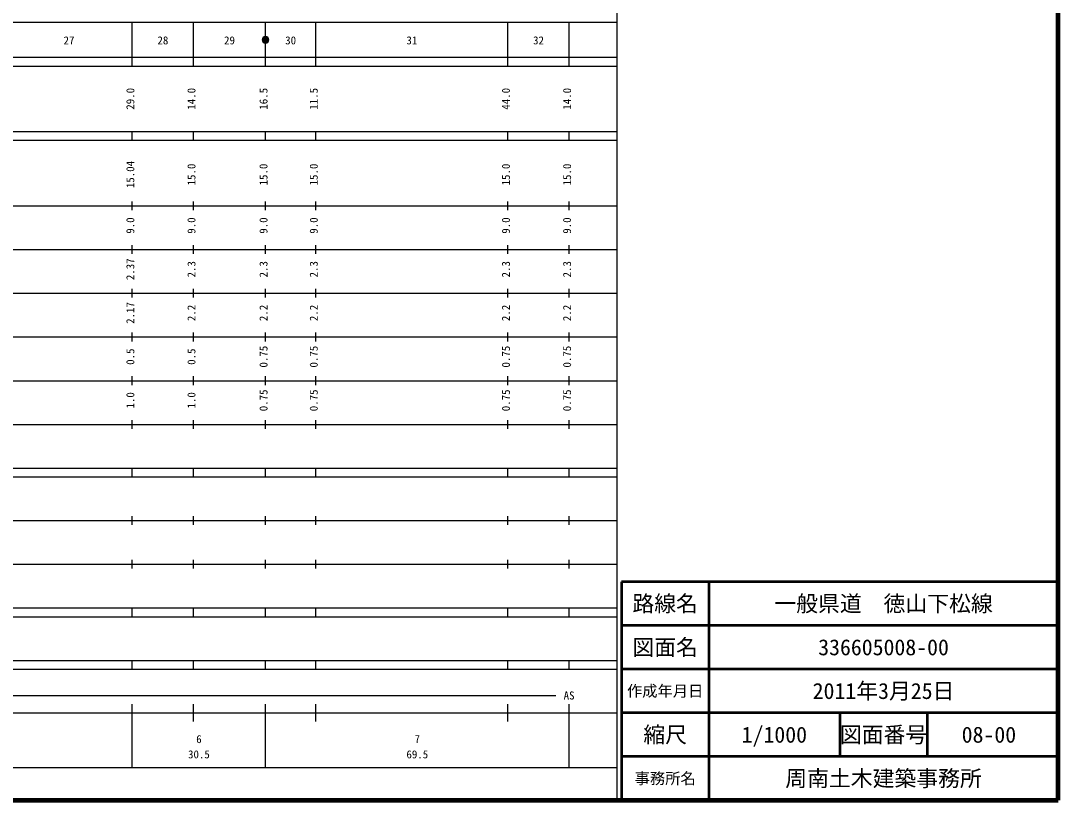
# Model space of a CAD drawing. Units: millimetres on the paper, enlarged 1000 times. Extents: x 40000 to 680000, y 20000 to 380000.
# Drawn here: x 442453 to 680000, y 20000 to 198357 of the extents above; entities that cross this region are included whole.
import ezdxf
from ezdxf.enums import TextEntityAlignment as Align

# ---------------------------------------------------------------- set-up
doc = ezdxf.new("R2010")
doc.units = ezdxf.units.MM
doc.header["$LTSCALE"] = 1000
for name, color, linetype, lineweight in [('M-TTL', 2, 'Continuous', 140), ('M-TTL-BAND', 7, 'Continuous', 25), ('M-TTL-FRAM', 2, 'Continuous', 50), ('M-TTL-LINE', 7, 'Continuous', 50)]:
    doc.layers.add(name, color=color, linetype=linetype, lineweight=lineweight)
doc.layers.add('M-TTL-TXT', color=7, linetype='Continuous')
doc.styles.add('ＭＳ ゴシック', font='')
doc.styles.get('ＭＳ ゴシック').set_extended_font_data('MS Gothic')

msp = doc.modelspace()

# ---------------------------------------------------------------- hatches: boundary and pattern name
at = {"layer": 'M-TTL-BAND'}
msp.add_hatch(color=256, dxfattribs=at).paths.add_polyline_path([(499250, 194000, 1), (497750, 194000, 1)])

# ---------------------------------------------------------------- linework, layer by layer
at = {"layer": 'M-TTL'}
for p, q in [((680000, 20000), (680000, 380000)), ((40000, 20000), (680000, 20000))]:
    msp.add_line(p, q, dxfattribs=at)
at = {"layer": 'M-TTL-BAND'}
for p, q in [((579000, 20000), (579000, 370000)), ((68000, 198000), (579000, 198000)), ((468000, 188000), (468000, 198000)), ((482000, 188000), (482000, 198000)), ((498500, 188000), (498500, 198000)), ((510000, 188000), (510000, 198000)), ((554000, 188000), (554000, 198000)), ((568000, 188000), (568000, 198000)), ((40000, 190000), (579000, 190000)), ((40000, 188000), (579000, 188000)), ((40000, 173000), (579000, 173000)), ((468000, 171000), (468000, 173000)), ((482000, 171000), (482000, 173000)), ((498500, 171000), (498500, 173000)), ((510000, 171000), (510000, 173000)), ((554000, 171000), (554000, 173000)), ((568000, 171000), (568000, 173000)), ((40000, 171000), (579000, 171000)), ((468000, 155000), (468000, 157000)), ((482000, 155000), (482000, 157000)), ((498500, 155000), (498500, 157000)), ((510000, 155000), (510000, 157000)), ((554000, 155000), (554000, 157000)), ((568000, 155000), (568000, 157000)), ((40000, 156000), (579000, 156000)), ((46000, 146000), (579000, 146000)), ((468000, 145000), (468000, 147000)), ((482000, 145000), (482000, 147000)), ((498500, 145000), (498500, 147000)), ((510000, 145000), (510000, 147000)), ((554000, 145000), (554000, 147000)), ((568000, 145000), (568000, 147000)), ((52000, 136000), (579000, 136000)), ((468000, 135000), (468000, 137000)), ((482000, 135000), (482000, 137000)), ((498500, 135000), (498500, 137000)), ((510000, 135000), (510000, 137000)), ((554000, 135000), (554000, 137000)), ((568000, 135000), (568000, 137000)), ((46000, 126000), (579000, 126000)), ((468000, 125000), (468000, 127000)), ((482000, 125000), (482000, 127000)), ((498500, 125000), (498500, 127000)), ((510000, 125000), (510000, 127000)), ((554000, 125000), (554000, 127000)), ((568000, 125000), (568000, 127000)), ((468000, 115000), (468000, 117000)), ((482000, 115000), (482000, 117000)), ((498500, 115000), (498500, 117000)), ((510000, 115000), (510000, 117000)), ((554000, 115000), (554000, 117000)), ((568000, 115000), (568000, 117000)), ((52000, 116000), (579000, 116000)), ((468000, 105000), (468000, 107000)), ((482000, 105000), (482000, 107000)), ((498500, 105000), (498500, 107000)), ((510000, 105000), (510000, 107000)), ((554000, 105000), (554000, 107000)), ((568000, 105000), (568000, 107000)), ((46000, 106000), (579000, 106000)), ((40000, 96000), (579000, 96000)), ((468000, 94000), (468000, 96000)), ((482000, 94000), (482000, 96000)), ((498500, 94000), (498500, 96000)), ((510000, 94000), (510000, 96000)), ((554000, 94000), (554000, 96000)), ((568000, 94000), (568000, 96000)), ((40000, 94000), (579000, 94000)), ((49000, 84000), (579000, 84000)), ((468000, 83000), (468000, 85000)), ((482000, 83000), (482000, 85000)), ((498500, 83000), (498500, 85000)), ((510000, 83000), (510000, 85000)), ((554000, 83000), (554000, 85000)), ((568000, 83000), (568000, 85000)), ((40000, 74000), (579000, 74000)), ((468000, 73000), (468000, 75000)), ((482000, 73000), (482000, 75000)), ((498500, 73000), (498500, 75000)), ((510000, 73000), (510000, 75000)), ((554000, 73000), (554000, 75000)), ((568000, 73000), (568000, 75000)), ((40000, 64000), (579000, 64000)), ((40000, 62000), (579000, 62000)), ((468000, 62000), (468000, 64000)), ((482000, 62000), (482000, 64000)), ((498500, 62000), (498500, 64000)), ((510000, 62000), (510000, 64000)), ((554000, 62000), (554000, 64000)), ((568000, 62000), (568000, 64000)), ((40000, 52000), (579000, 52000)), ((40000, 50000), (579000, 50000)), ((468000, 50000), (468000, 52000)), ((482000, 50000), (482000, 52000)), ((498500, 50000), (498500, 52000)), ((510000, 50000), (510000, 52000)), ((554000, 50000), (554000, 52000)), ((568000, 50000), (568000, 52000)), ((71000, 44000), (565000, 44000)), ((468000, 27500), (468000, 42000)), ((482000, 38000), (482000, 42000)), ((498500, 27500), (498500, 42000)), ((510000, 38000), (510000, 42000)), ((554000, 38000), (554000, 42000)), ((568000, 27500), (568000, 42000)), ((40000, 40000), (579000, 40000)), ((68000, 27500), (579000, 27500))]:
    msp.add_line(p, q, dxfattribs=at)
msp.add_lwpolyline([(499250, 194000, 1), (497750, 194000, 1)], format="xyb", close=True, dxfattribs=at)
at = {"layer": 'M-TTL-FRAM'}
for p, q in [((680000, 70000), (580000, 70000)), ((580000, 70000), (580000, 20000))]:
    msp.add_line(p, q, dxfattribs=at)
at = {"layer": 'M-TTL-LINE'}
for p, q in [((600000, 70000), (600000, 20000)), ((680000, 60000), (580000, 60000)), ((680000, 50000), (580000, 50000)), ((680000, 40000), (580000, 40000)), ((630000, 40000), (630000, 30000)), ((650000, 40000), (650000, 30000)), ((680000, 30000), (580000, 30000))]:
    msp.add_line(p, q, dxfattribs=at)

# ---------------------------------------------------------------- texts
at = {"layer": 'M-TTL-BAND', "style": 'ＭＳ ゴシック'}
for s, p in [('27', (453500, 192405)), ('28', (475000, 192405)), ('29', (490250, 192405)), ('30', (504250, 192405)), ('31', (532000, 192405)), ('32', (561000, 192405)), ('AS', (568000, 42500)), ('6', (483250, 32523)), ('7', (533250, 32523)), ('30.5', (483250, 29033)), ('69.5', (533250, 29033))]:
    msp.add_text(s, height=1833, dxfattribs=at).set_placement(p, align=Align.BOTTOM_CENTER)
for s, p in [('29.0', (469000, 180500)), ('14.0', (483000, 180500)), ('16.5', (499500, 180500)), ('11.5', (511000, 180500)), ('44.0', (555000, 180500)), ('14.0', (569000, 180500)), ('15.04', (469000, 163174)), ('15.0', (483000, 163174)), ('15.0', (499500, 163174)), ('15.0', (511000, 163174)), ('15.0', (555000, 163174)), ('15.0', (569000, 163174)), ('9.0', (469000, 151500)), ('9.0', (483000, 151500)), ('9.0', (499500, 151500)), ('9.0', (511000, 151500)), ('9.0', (555000, 151500)), ('9.0', (569000, 151500)), ('2.37', (469000, 141500)), ('2.3', (483000, 141500)), ('2.3', (499500, 141500)), ('2.3', (511000, 141500)), ('2.3', (555000, 141500)), ('2.3', (569000, 141500)), ('2.17', (469000, 131500)), ('2.2', (483000, 131500)), ('2.2', (499500, 131500)), ('2.2', (511000, 131500)), ('2.2', (555000, 131500)), ('2.2', (569000, 131500)), ('0.75', (499500, 121500)), ('0.75', (511000, 121500)), ('0.75', (555000, 121500)), ('0.75', (569000, 121500)), ('0.5', (469000, 121500)), ('0.5', (483000, 121500)), ('1.0', (469000, 111500)), ('1.0', (483000, 111500)), ('0.75', (499500, 111500)), ('0.75', (511000, 111500)), ('0.75', (555000, 111500)), ('0.75', (569000, 111500))]:
    msp.add_text(s, height=1833, rotation=90, dxfattribs=at).set_placement(p, align=Align.BOTTOM_CENTER)
at = {"layer": 'M-TTL-TXT', "style": 'ＭＳ ゴシック'}
for s, height, p in [('路線名', 3666, (590000, 65000)), ('路線名', 3666, (590000, 65000)), ('一般県道\u3000徳山下松線', 3666, (640000, 65000)), ('図面名', 3666, (590000, 55000)), ('図面名', 3666, (590000, 55000)), ('336605008-00', 3666, (640000, 55000)), ('作成年月日', 2566, (590000, 45000)), ('作成年月日', 2566, (590000, 45000)), ('2011年3月25日', 3666, (640000, 45000)), ('縮尺', 3666, (590000, 35000)), ('縮尺', 3666, (590000, 35000)), ('1/1000', 3666, (615000, 35000)), ('図面番号', 3666, (640000, 35000)), ('図面番号', 3666, (640000, 35000)), ('08-00', 3666, (664125, 35000)), ('事務所名', 2566, (590000, 25000)), ('事務所名', 2566, (590000, 25000)), ('周南土木建築事務所', 3666, (640000, 25000))]:
    msp.add_text(s, height=height, dxfattribs=at).set_placement(p, align=Align.MIDDLE_CENTER)

doc.saveas('drawing.dxf')
